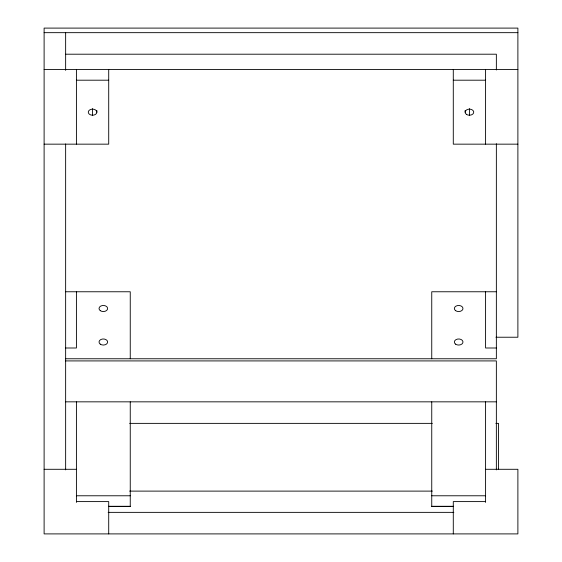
<?xml version="1.0" encoding="UTF-8"?>
<svg xmlns="http://www.w3.org/2000/svg" width="562" height="562" viewBox="0 0 562 562"><rect width="100%" height="100%" fill="white"/><g stroke="black" fill="none" stroke-linecap="round" stroke-linejoin="round"><path stroke-width="0.84" d="M44.11 32.666L517.89 32.666M65.642 54.205L496.358 54.205L496.358 70.004M44.11 69.435L517.89 69.435M76.411 80.197L108.712 80.197M453.288 80.197L485.589 80.197M44.11 144.16L108.712 144.16L108.712 69.435M517.89 144.16L453.288 144.16L453.288 69.435M65.642 291.762L130.251 291.762L130.251 358.76M496.358 291.762L431.749 291.762L431.749 358.76M495.958 337.228L517.89 337.228L517.89 28.1L44.11 28.1L44.11 533.9L517.89 533.9L517.89 469.291L485.589 469.291M65.642 347.997L76.411 347.997L76.411 291.762M496.358 347.997L485.589 347.997L485.589 291.762M65.642 358.76L496.358 358.76L496.358 143.732M65.642 360.916L496.358 360.916L496.358 469.895M65.642 401.837L496.358 401.837M129.681 423.369L432.318 423.369M495.874 423.369L498.508 423.369L498.508 469.642M44.11 469.291L76.411 469.291M129.681 491.111L432.318 491.111M76.411 495.775L130.251 495.775M431.749 495.775L485.589 495.775M76.411 501.599L108.712 501.599L108.712 533.9M485.589 501.599L453.288 501.599L453.288 533.9M108.424 506.285L130.251 506.285M431.749 506.285L453.576 506.285M108.543 506.545L130.251 506.545L130.251 401.837M453.457 506.545L431.749 506.545L431.749 401.837M108.157 512.361L453.843 512.361M485.589 69.435L485.589 144.16M485.589 401.837L485.589 502.4M469.439 108.599L469.439 115.224M465.132 110.524L465.132 112.175M96.868 110.524L96.868 112.175A4.306 3.049 0 0 1 90.412 114.817A4.306 3.049 0 0 1 90.412 109.541A4.306 3.049 0 0 1 96.868 112.175M92.561 108.599L92.561 115.224M76.411 69.435L76.411 144.16M76.411 401.837L76.411 502.4M65.642 32.666L65.642 70.376M65.642 143.956L65.642 469.895M455.62 344.169A4.306 3.049 0 0 0 462.828 342.799A4.306 3.049 0 0 0 457.552 339.069A4.306 3.049 0 0 0 455.62 344.169M455.62 310.667A4.306 3.049 0 0 0 462.828 309.297A4.306 3.049 0 0 0 457.552 305.566A4.306 3.049 0 0 0 455.62 310.667M100.289 344.169A4.306 3.049 0 0 0 107.49 342.799A4.306 3.049 0 0 0 102.214 339.069A4.306 3.049 0 0 0 100.289 344.169M100.289 310.667A4.306 3.049 0 0 0 107.49 309.297A4.306 3.049 0 0 0 102.214 305.566A4.306 3.049 0 0 0 100.289 310.667M466.39 114.332A4.306 3.049 0 0 0 473.597 112.969A4.306 3.049 0 0 0 468.322 109.239A4.306 3.049 0 0 0 466.39 114.332"/></g></svg>
